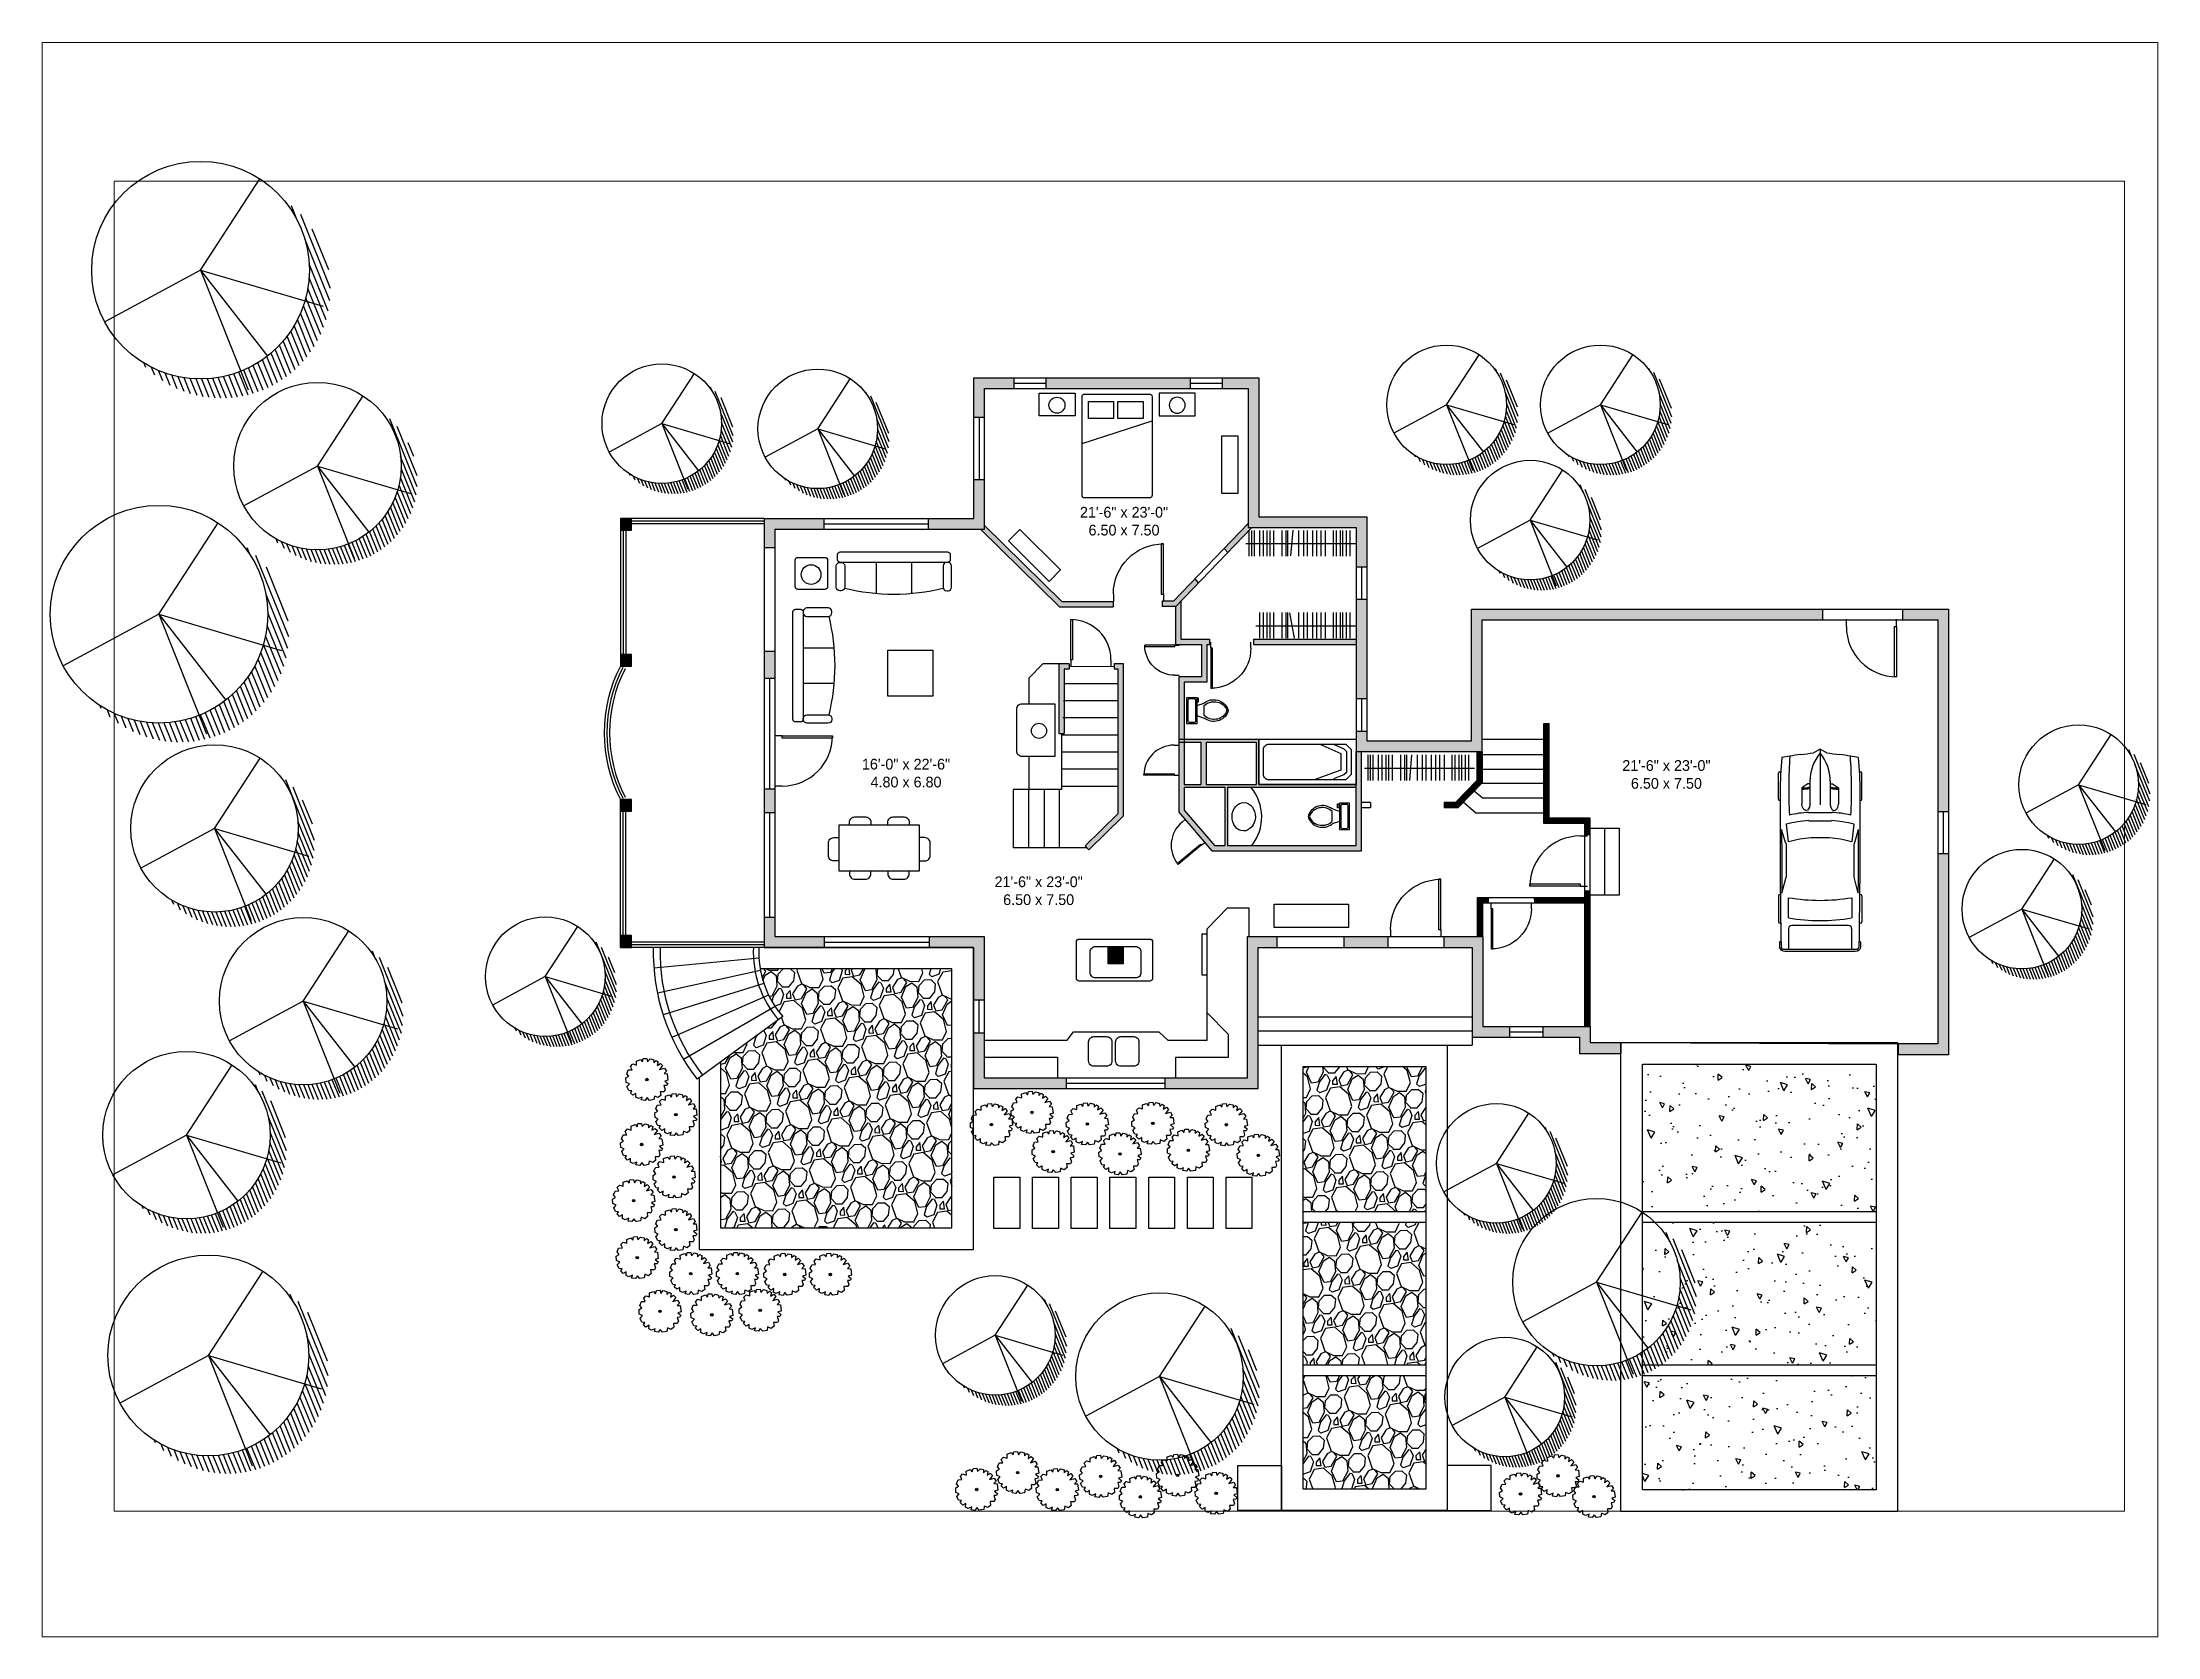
# Paper-space layout 'Layout1' of a CAD drawing. Header units: inches. Extents: x 0.1 to 10.2, y 0.2 to 7.8.
# The model-space entities are those that its viewports show. They can reach past a viewport. Long polylines and large blocks are cut down to what shows.
import ezdxf

# ---------------------------------------------------------------- set-up
doc = ezdxf.new("R2010")
doc.units = ezdxf.units.IN
doc.header["$MEASUREMENT"] = 0
doc.linetypes.add('PHANTOM2', pattern=[1.25, 0.625, -0.125, 0.125, -0.125, 0.125, -0.125])
doc.layers.get('0').update_dxf_attribs({"color": 20})
for name, color, linetype in [('Base', 5, 'Continuous'), ('Furniture', 13, 'Continuous'), ('Planters', 254, 'Continuous'), ('plants', 3, 'Continuous'), ('PPlne', 7, 'PHANTOM2'), ('Text', 7, 'Continuous')]:
    doc.layers.add(name, color=color, linetype=linetype)
doc.layers.add('VP', color=7, linetype='Continuous', plot=False)
doc.layers.add('Walls', color=7, linetype='Continuous', plot=False)
doc.styles.add('cityblue', font='', dxfattribs={"height": 12})
doc.styles.get('cityblue').set_extended_font_data('CityBlueprint')

# ---------------------------------------------------------------- blocks, each defined once
blk = doc.blocks.new('table')
at = {"layer": 'Furniture', "color": 20}
blk.add_lwpolyline([(105.9, 151.6), (195.5, 151.6), (195.5, 99.5), (105.9, 99.5)], close=True, dxfattribs=at)
for points in [[(117.4, 151.6), (117.4, 154.4, -0.414214), (123.4, 160.4), (135.3, 160.4, -0.414214), (141.3, 154.4), (141.3, 151.6)], [(160.3, 151.6), (160.3, 154.4, -0.414214), (166.3, 160.4), (178.2, 160.4, -0.414214), (184.2, 154.4), (184.2, 151.6)], [(105.9, 111.1), (99.8, 111.1, -0.414214), (93.8, 117.1), (93.8, 131.2, -0.414214), (99.8, 137.2), (105.9, 137.2)], [(195.5, 111.1), (201.6, 111.1, 0.414214), (207.6, 117.1), (207.6, 131.2, 0.414214), (201.6, 137.2), (195.5, 137.2)], [(117.4, 99.5), (117.4, 96.6, 0.414214), (123.4, 90.6), (135.3, 90.6, 0.414214), (141.3, 96.6), (141.3, 99.5)], [(160.3, 99.5), (160.3, 96.6, 0.414214), (166.3, 90.6), (178.2, 90.6, 0.414214), (184.2, 96.6), (184.2, 99.5)]]:
    blk.add_lwpolyline(points, format="xyb", dxfattribs=at)
blk = doc.blocks.new('couch1')
at = {"layer": 'Furniture', "color": 20}
for points in [[(107, 456.9), (227.1, 456.9, -0.414214), (230.1, 453.9), (230.1, 448.2, -0.414214), (227.1, 445.2), (107, 445.2, -0.414214), (104, 448.2), (104, 453.9, -0.414214)], [(106.6, 445.2), (108, 445.2, -0.414214), (112, 441.2), (112, 417.4, -0.414214), (108, 413.4), (106.6, 413.4, -0.414214), (102.6, 417.4), (102.6, 441.2, -0.414214)], [(227.6, 445.2), (226.1, 445.2, 0.414214), (222.1, 441.2), (222.1, 417.4, 0.414214), (226.1, 413.4), (227.6, 413.4, 0.414214), (231.6, 417.4), (231.6, 441.2, 0.414214)]]:
    blk.add_lwpolyline(points, format="xyb", close=True, dxfattribs=at)
for points in [[(147.3, 445.2), (147.3, 410.5)], [(186.8, 445.2), (186.8, 410.5)]]:
    blk.add_lwpolyline(points, dxfattribs=at)
blk.add_arc((167.1, 638.6), 228.9, 256.051, 283.949, dxfattribs=at)
blk = doc.blocks.new('table1')
at = {"layer": 'Furniture', "color": 20}
blk.add_lwpolyline([(329.4, 634.6), (369.7, 634.6), (369.7, 609.1), (329.4, 609.1)], close=True, dxfattribs=at)
blk.add_circle((349.5, 621.1), 8.95, dxfattribs=at)
blk = doc.blocks.new('table2')
at = {"layer": 'Furniture', "color": 20}
blk.add_lwpolyline([(59.6, 450.8), (89.9, 450.8, -0.414214), (92.9, 447.8), (92.9, 418, -0.414214), (89.9, 415), (59.6, 415, -0.414214), (56.6, 418), (56.6, 447.8, -0.414214)], format="xyb", close=True, dxfattribs=at)
blk.add_circle((74.4, 431.6), 11, dxfattribs=at)
blk = doc.blocks.new('*U11')
at = {"color": 7}
for p, q in [((0, 0), (0, -6)), ((40, 0), (40, -6))]:
    blk.add_line(p, q, dxfattribs=at)
blk.add_lwpolyline([(0, 0), (0, 40), (1.75, 40), (1.75, 0)], close=True, dxfattribs=at)
blk.add_arc((0, 0), 40, 0, 90, dxfattribs=at)
blk = doc.blocks.new('*U12')
at = {"color": 20}
for p, q in [((-10, -8.5), (-8, -8.5)), ((-10, -9.5), (-10, -8.5)), ((-7, -9.5), (-10, -9.5)), ((-8, -8.5), (-8, -8)), ((-7, -8), (-7, -9.5)), ((-4, -8), (-6, -14)), ((4, -14), (-4, -14)), ((4, -8), (6, -14)), ((9.5, -6), (9.5, -2))]:
    blk.add_line(p, q, dxfattribs=at)
blk.add_lwpolyline([(10.5, -8), (10.5, 0), (-10.5, 0), (-10.5, -8)], close=True, dxfattribs=at)
for points in [[(-9.5, -2), (-9.5, -6)], [(8.5, -1), (-8.5, -1)], [(-8.5, -7), (8.5, -7)]]:
    blk.add_lwpolyline(points, dxfattribs=at)
for centre, radius, start, end in [((-8.6, -1.9), 0.884, 81.8699, 188.1301), ((-8.6, -6.1), 0.884, 171.8699, 278.1301), ((3.5, -21.6), 12.2, 141.4691, 247.9714), ((4.2, -21.8), 11.3, 136.3677, 238.9468), ((-3.5, -21.6), 12.2, 292.0284, 38.5307), ((-4.2, -21.8), 11.3, 301.053, 43.6321), ((8.6, -1.9), 0.884, 351.8699, 98.1301), ((8.6, -6.1), 0.884, 261.8699, 8.1301), ((0, -27.9), 4, 245.7318, 294.2682), ((0, -29), 4, 254.8605, 285.1395)]:
    blk.add_arc(centre, radius, start, end, dxfattribs=at)
blk = doc.blocks.new('*U10')
at = {"color": 20}
for p, q in [((21.1, 37.4), (21.1, 36.8)), ((46.6, 38.9), (22.4, 38.9)), ((47.8, 37.4), (47.8, 37.4)), ((70, 31.5), (86.4, 29.4)), ((88, 31.9), (74.8, 35.9)), ((134.3, 35.6), (119.3, 31.8)), ((135.5, 37.1), (135.5, 37.4)), ((136.7, 38.9), (160.9, 38.9)), ((138.4, 29.4), (157.2, 29.4)), ((162.1, 37.4), (162.1, 36.8)), ((164.5, 26.4), (164.5, -26.4)), ((186.5, 29.4), (167, 29.4)), ((186.5, -33.5), (186.5, 33.5)), ((188.4, -32.8), (188.4, 32.8)), ((3.3, 6.1), (0.1, 0.4)), ((29.8, 9.5), (51.7, 9.5)), ((32.1, 9.5), (32.1, 11.2)), ((32.3, 11.6), (36.1, 17.2)), ((36.1, 17.2), (50.9, 17.2)), ((58.9, -10.8), (58.9, 10.8)), ((66.6, -10.5), (66.6, 10.5)), ((82.7, 8.5), (82.7, -8.5)), ((186.5, -10.5), (186.5, 10.5)), ((0, 0), (51.7, 0)), ((0.1, -0.4), (3.3, -6.1)), ((29.8, -9.5), (51.7, -9.5)), ((32.1, -9.5), (32.1, -11.2)), ((32.3, -11.6), (36.1, -17.2)), ((36.1, -17.2), (50.9, -17.2)), ((21.1, -37.4), (21.1, -36.8)), ((46.6, -38.9), (22.4, -38.9)), ((47.8, -37.4), (47.8, -37.4)), ((86.4, -29.4), (70, -31.5)), ((88, -31.9), (74.8, -35.9)), ((134.3, -35.6), (119.3, -31.8)), ((135.5, -37.1), (135.5, -37.4)), ((136.7, -38.9), (160.9, -38.9)), ((157.2, -29.4), (138.4, -29.4)), ((162.1, -37.4), (162.1, -36.8)), ((167, -29.4), (186.5, -29.4))]:
    blk.add_line(p, q, dxfattribs=at)
for centre, major_axis, ratio, start_param, end_param in [((259.2, -27.5), (0, -305.3), 0.842304, 4.528606, 4.561838), ((266, -27.5), (0, 313.3), 0.842304, 1.367076, 1.39176), ((37.5, -594), (0, -623.3), 0.842304, 3.096046, 3.200911), ((41.2, -490.9), (0, 528.2), 0.842304, 0.00281, 0.075598), ((22.4, 37.4), (0, -1.48), 0.842304, 3.141593, 4.712389), ((64.5, -10555.6), (0, 10593), 0.842304, -0.013397, 0.002797), ((46.6, 37.4), (0, 1.48), 0.842304, -1.570796, 0), ((134.4, 5.4), (0, -89.8), 0.842304, 4.449482, 4.652344), ((135.3, 5.4), (0, 81.8), 0.842304, 1.245306, 1.50788), ((64.5, -10555.6), (0, -10591.5), 0.842304, 3.133765, 3.140441), ((149.6, 2.8), (0, -79.6), 0.842304, 4.372215, 4.640744), ((95.8, -3666.4), (0, -3698.2), 0.842304, 3.134049, 3.144098), ((136.7, 37.4), (0, -1.48), 0.842304, 3.141593, 4.712389), ((17.1, 0), (0, 147), 0.842304, 4.511394, 4.913384), ((35.9, 0), (0, 147), 0.842304, 4.511394, 4.913384), ((160.9, 37.4), (0, 1.48), 0.842304, -1.570796, 0), ((167, 26.4), (0, 2.96), 0.842304, 0, 1.570796), ((180.6, 35.8), (0, 2.22), 0.842304, -0.013017, 1.249894), ((64.5, -10556.4), (0, 10595.3), 0.842304, -0.013397, -0.013017), ((184, 32.8), (0, -5.25), 0.842304, 1.570796, 3.128196), ((184, 33.5), (0, -2.96), 0.842304, 1.570796, 3.128196), ((0.6, 0), (0, -0.74), 0.842304, 4.131459, 5.293319), ((-204.5, 52.4), (0, -251), 0.842304, 1.385369, 1.434372), ((29.8, -46.7), (0, 56.2), 0.842304, 0, 0.590319), ((32.7, 11.2), (0, 0.74), 0.842304, 0.879714, 1.570796), ((13, 17), (0, 27.4), 0.842304, 4.435146, 4.718221), ((14.2, 17), (0, 27.4), 0.842304, 4.435146, 4.718221), ((50.8, 13.3), (6.34, -0.36), 0.603834, -1.395552, 1.581315), ((-204.5, -52.4), (0, 251), 0.842304, -1.434372, -1.385369), ((29.8, 46.7), (0, 56.2), 0.842304, 2.551274, 3.141593), ((259.2, 27.5), (0, 305.3), 0.842304, 1.721348, 1.754579), ((32.7, -11.2), (0, -0.74), 0.842304, 4.712389, 5.403472), ((13, -17), (0, -27.4), 0.842304, 1.564964, 1.848039), ((14.2, -17), (0, -27.4), 0.842304, 1.564964, 1.848039), ((134.4, -5.4), (0, -89.8), 0.842304, -1.510751, -1.307889), ((135.3, -5.4), (0, -81.8), 0.842304, -1.50788, -1.245306), ((149.6, -2.8), (0, -79.6), 0.842304, -1.499151, -1.230623), ((266, 27.5), (0, 313.3), 0.842304, 1.749832, 1.774517), ((37.5, 594), (0, -623.3), 0.842304, -0.059319, 0.045547), ((41.2, 490.9), (0, -528.2), 0.842304, -0.075598, -0.00281), ((22.4, -37.4), (0, 1.48), 0.842304, 1.570796, 3.141593), ((64.5, 10555.6), (0, 10593), 0.842304, 3.138796, 3.15499), ((46.6, -37.4), (0, -1.48), 0.842304, 0, 1.570796), ((64.5, 10555.6), (0, -10591.5), 0.842304, 0.001152, 0.007828), ((95.8, 3666.4), (0, -3698.2), 0.842304, -0.002505, 0.007544), ((136.7, -37.4), (0, -1.48), 0.842304, -1.570796, 0), ((160.9, -37.4), (0, 1.48), 0.842304, 3.141593, 4.712389), ((167, -26.4), (0, -2.96), 0.842304, 4.712389, 6.283185), ((180.6, -35.8), (0, -2.22), 0.842304, -1.249894, 0.013017), ((64.5, 10556.4), (0, 10595.3), 0.842304, 3.15461, 3.15499), ((184, -32.8), (0, -5.25), 0.842304, 0.013397, 1.570796), ((184, -33.5), (0, 2.96), 0.842304, 3.15499, 4.712389)]:
    blk.add_ellipse(centre, major_axis=major_axis, ratio=ratio, start_param=start_param, end_param=end_param, dxfattribs=at)
at = {"color": 20, "extrusion": (0, 0, -1)}
blk.add_ellipse((50.8, -13.3), major_axis=(6.34, 0.36), ratio=0.603834, start_param=-1.395552, end_param=1.581315, dxfattribs=at)
blk = doc.blocks.new('column')
at = {"layer": 'Base'}
h = blk.add_hatch(color=7, dxfattribs=at)
h.dxf.hatch_style = 1
h.paths.add_polyline_path([(-139, 27.6), (-139, 14.4), (-126.4, 14.4), (-126.4, 27.6)])
at = {"layer": 'Base', "color": 7}
blk.add_lwpolyline([(-139, 14.4), (-126.4, 14.4), (-126.4, 27.6), (-139, 27.6)], close=True, dxfattribs=at)
blk = doc.blocks.new('tree1')
at = {"layer": 'plants'}
h = blk.add_hatch(dxfattribs=at)
h.set_pattern_fill('ANSI31', color=104, scale=26, angle=67)
h.paths.add_polyline_path([(161.8, 582.8, 0.24545), (133.1, 637.7, -0.176813), (148.8, 594.6, -0.231228), (123, 541.8), (133.6, 528.2, 0.242904)])
h.paths.add_polyline_path([(123, 541.8, -0.328586), (43.7, 539.6, 0.390287), (133.6, 528.2)])
at = {"layer": 'plants', "color": 104}
for points in [[(81.9, 594.6), (118.3, 650.7)], [(81.9, 594.6), (23, 562.8)], [(81.9, 594.6), (111.1, 521.1)], [(81.9, 594.6), (81.9, 594.6)], [(81.9, 594.6), (123, 541.8)], [(81.9, 594.6), (81.9, 594.6)], [(81.9, 594.6), (157.2, 572.4)], [(81.9, 594.6), (81.9, 594.6)]]:
    blk.add_lwpolyline(points, dxfattribs=at)
blk.add_circle((81.9, 594.6), 66.9, dxfattribs=at)
blk = doc.blocks.new('shrub1')
at = {"layer": 'plants'}
h = blk.add_hatch(color=23, dxfattribs=at)
h.dxf.hatch_style = 1
h.paths.add_polyline_path([(277.6, -184, 1), (274.8, -184, 1)])
at = {"layer": 'plants', "color": 23}
blk.add_lwpolyline([(287.8, -168.1), (291.4, -165.9), (293.8, -168.4), (290.4, -172.9), (295.9, -171.4), (298, -174.8), (295.4, -177.4), (298.9, -177.6), (299.8, -184.7), (296.1, -185.8), (299.5, -188.5), (298.4, -190.7), (295.3, -190.8), (296.7, -195.2), (295.5, -197.6), (291.2, -197.6), (291.8, -201.8), (288.7, -204.2), (284.6, -202.5), (284, -206.5), (279.1, -207.3), (276.4, -204.2), (274.3, -207.4), (269.9, -206.8), (270.9, -203.6), (266.8, -205.3), (263.8, -203.8), (263.9, -199.7), (260.5, -201.6), (257.7, -198.7), (259.2, -196.5), (256, -196.1), (253.9, -191.9), (256.6, -188.9), (252.9, -187.2), (252.7, -182.1), (255.9, -180.2), (253.7, -177.5), (255.4, -173.2), (259.6, -173), (257.9, -169.3), (260.4, -166.6), (264.6, -167.8), (264.5, -163.4), (269, -161.7), (271.3, -164.3), (272.1, -160.6), (276.2, -160.3), (277, -164), (279.9, -160.8), (283.8, -161.8), (283.9, -165.2), (286.5, -162.6), (288.8, -164)], close=True, dxfattribs=at)
blk.add_circle((276.2, -184), 1.38, dxfattribs=at)

msp = doc.modelspace()

# ---------------------------------------------------------------- hatches: boundary and pattern name
at = {"layer": 'Furniture'}
h = msp.add_hatch(color=20, dxfattribs=at)
h.dxf.hatch_style = 1
h.paths.add_polyline_path([(406.9, 14.7), (423.6, 14.7), (423.6, -4), (406.9, -4)])
at = {"layer": 'Planters'}
h = msp.add_hatch(dxfattribs=at)
h.set_pattern_fill('GRAVEL', color=253, scale=50, angle=67)
h.paths.add_polyline_path([(232, -9.6), (17.4, -9.6, 0.135881), (42.7, -63), (-26.9, -113.9), (-26.9, -299.5), (232, -299.5)])
h = msp.add_hatch(dxfattribs=at)
h.set_pattern_fill('AR-CONC', color=24, scale=8.9, angle=67)
h.paths.add_polyline_path([(1266, -116.2), (1004.5, -116.2), (1004.5, -281.3), (1266, -281.3)])
h = msp.add_hatch(dxfattribs=at)
h.set_pattern_fill('GRAVEL', color=253, scale=50, angle=67)
h.paths.add_polyline_path([(762.2, -118.9), (624.8, -118.9), (624.8, -281.3), (762.2, -281.3)])
h = msp.add_hatch(dxfattribs=at)
h.set_pattern_fill('GRAVEL', color=253, scale=50, angle=67)
h.paths.add_polyline_path([(762.2, -293.4), (624.8, -293.4), (624.8, -452.8), (762.2, -452.8)])
h.paths.add_polyline_path([(762.2, -464.9), (624.8, -464.9), (624.8, -591.9), (762.2, -591.9)])
h = msp.add_hatch(dxfattribs=at)
h.set_pattern_fill('AR-CONC', color=24, scale=8.9, angle=67)
h.paths.add_polyline_path([(1266, -293.4), (1004.5, -293.4), (1004.5, -452.8), (1266, -452.8)])
h.paths.add_polyline_path([(1266, -464.9), (1004.5, -464.9), (1004.5, -592.7), (1266, -592.7)])
at = {"layer": 'Walls'}
h = msp.add_hatch(color=7, dxfattribs=at)
h.dxf.hatch_style = 1
h.paths.add_polyline_path([(88.7, 494.4), (21.8, 494.4), (21.8, 462), (33.8, 462), (33.8, 482.4), (88.7, 482.4)])
h.paths.add_polyline_path([(268.3, 537.8), (256.3, 537.8), (256.3, 494.4), (205.4, 494.4), (205.4, 482.4), (268.3, 482.4)])
h.paths.add_polyline_path([(268.3, 639.8), (301.4, 639.8), (301.4, 651.8), (256.3, 651.8), (256.3, 607.6), (268.3, 607.6)])
h.paths.add_polyline_path([(498.5, 651.8), (337, 651.8), (337, 639.8), (498.5, 639.8)])
h.paths.add_polyline_path([(575.4, 651.8), (534.2, 651.8), (534.2, 639.8), (563.4, 639.8), (563.4, 484.3), (684.2, 484.3), (684.2, 440.2), (696.2, 440.2), (696.2, 496.3), (575.4, 496.3)])
h.paths.add_polyline_path([(696.2, 404), (684.2, 404), (684.2, 292.9), (696.2, 292.9)])
h.paths.add_polyline_path([(825.2, 381), (1206, 381), (1206, 393), (813.2, 393), (813.2, 245.6), (696.2, 245.6), (696.2, 256.3), (684.2, 256.3), (684.2, 233.6), (825.2, 233.6)])
h.paths.add_polyline_path([(1347, 393), (1295.6, 393), (1295.6, 381), (1335, 381), (1335, 166.6), (1347, 166.6)])
h.paths.add_polyline_path([(33.8, 345.8), (21.8, 345.8), (21.8, 315.6), (33.8, 315.6)])
h.paths.add_polyline_path([(33.8, 191.9), (21.8, 191.9), (21.8, 165.3), (33.8, 165.3)])
h.paths.add_polyline_path([(88.9, 26.4), (33.8, 26.4), (33.8, 48.1), (21.8, 48.1), (21.8, 14.4), (88.9, 14.4)])
h.paths.add_polyline_path([(268, 26.4), (206.4, 26.4), (206.4, 14.4), (256, 14.4), (256, -44.4), (268, -44.4)])
h.paths.add_polyline_path([(268, -81.3), (256, -81.3), (256, -143.4), (359.8, -143.4), (359.8, -131.4), (268, -131.4)])
h.paths.add_polyline_path([(574.5, 14.4), (595.5, 14.4), (595.5, 26.4), (562.5, 26.4), (562.5, -131.4), (470.2, -131.4), (470.2, -143.4), (574.5, -143.4)])
h.paths.add_polyline_path([(719.8, 26.4), (670.3, 26.4), (670.3, 14.4), (719.8, 14.4)])
h.paths.add_polyline_path([(825.9, 26.4), (782.2, 26.4), (782.2, 14.4), (813.9, 14.4), (813.9, -86), (855.8, -86), (855.8, -74), (825.9, -74)])
h.paths.add_polyline_path([(980.5, -92.2), (945.9, -92.2), (945.9, -74), (892.9, -74), (892.9, -86), (933.9, -86), (933.9, -104.2), (980.5, -104.2)])
h.paths.add_polyline_path([(1347, 119.5), (1335, 119.5), (1335, -93.7), (1290.7, -93.7), (1290.7, -105.7), (1347, -105.7)])
h = msp.add_hatch(color=7, dxfattribs=at)
h.dxf.hatch_style = 1
h.paths.add_polyline_path([(412.4, 401.3), (354.9, 401.3), (268.3, 486.6), (268.3, 482.4), (264.1, 482.4), (352.5, 395.3), (412.4, 395.3)])
h = msp.add_hatch(color=7, dxfattribs=at)
h.dxf.hatch_style = 1
h.paths.add_polyline_path([(567.6, 484.3), (563.4, 484.3), (563.4, 488.6), (536.4, 460.6), (540.6, 456.2)])
h.paths.add_polyline_path([(507.7, 422.1), (503.7, 426.6), (479.7, 401.8), (467, 401.8), (467, 395.8), (482.3, 395.8)])
h.paths.add_polyline_path([(488.2, 401.9), (482.2, 395.6), (482.2, 353.3), (511.3, 353.3), (511.3, 317.1), (485.7, 317.1), (485.7, 247.2), (491.7, 247.2), (491.7, 311.1), (517.3, 311.1), (517.3, 353.3), (520, 353.3), (520, 359.3), (488.2, 359.3)])
h.paths.add_polyline_path([(575.2, 247.2), (491.7, 247.2), (491.7, 244.2), (510.3, 244.2), (510.3, 196.5), (491.7, 196.5), (491.7, 244.2), (485.7, 244.2), (485.7, 165.7), (522.9, 122.5), (690.2, 122.5), (690.2, 233.6), (684.2, 233.6), (684.2, 128.5), (540.3, 128.5), (540.3, 193.5), (684.2, 193.5), (684.2, 196.5), (575.2, 196.5)])
h.paths.add_polyline_path([(516.3, 244.2), (572.2, 244.2), (572.2, 196.5), (516.3, 196.5)], flags=16)
h.paths.add_polyline_path([(537.3, 193.5), (537.3, 128.5), (525.7, 128.5), (491.7, 168), (491.7, 193.5)], flags=16)
h.paths.add_polyline_path([(491.7, 247.2), (485.7, 247.2), (485.7, 244.2), (491.7, 244.2)], flags=17)
h = msp.add_hatch(color=7, dxfattribs=at)
h.dxf.hatch_style = 1
h.paths.add_polyline_path([(684.2, 359.3), (569.2, 359.3), (569.2, 353.3), (684.2, 353.3)])
h = msp.add_hatch(color=7, dxfattribs=at)
h.dxf.hatch_style = 1
h.paths.add_polyline_path([(357.6, 325.8), (363.1, 325.8), (363.1, 331.8), (351.6, 331.8), (351.6, 253.7), (357.6, 253.7)])
h.paths.add_polyline_path([(423.4, 332), (413.4, 332), (413.4, 326), (417.4, 326), (417.4, 163.9), (381, 127.9), (385.2, 123.6), (423.4, 161.4)])
h = msp.add_hatch(dxfattribs=at)
h.set_pattern_fill('ANSI31')
h.paths.add_polyline_path([(900.1, 264.8), (894.1, 264.8), (894.1, 152.9), (939.9, 152.9), (939.9, 140.7), (945.9, 140.7), (945.9, 158.9), (900.1, 158.9)])
h.paths.add_polyline_path([(825.2, 198.5), (825.2, 233.6), (819.2, 233.6), (819.2, 201), (795.5, 176.6), (782.8, 176.6), (782.8, 170.6), (798, 170.6)])
h = msp.add_hatch(dxfattribs=at)
h.set_pattern_fill('ANSI31')
h.paths.add_polyline_path([(945.9, 77.5), (939.9, 77.5), (939.9, -74), (945.9, -74)])
h = msp.add_hatch(dxfattribs=at)
h.set_pattern_fill('ANSI31')
h.paths.add_polyline_path([(831.9, 70.1), (819.9, 70.1), (819.9, 26.4), (825.9, 26.4), (825.9, 64.1), (831.9, 64.1)])
h = msp.add_hatch(dxfattribs=at)
h.set_pattern_fill('ANSI31')
h.paths.add_polyline_path([(939.9, 70.1), (883.6, 70.1), (883.6, 64.1), (939.9, 64.1)])

# ---------------------------------------------------------------- linework, layer by layer
at = {"layer": 'Base', "color": 7}
for points in [[(21.8, 494.4), (256.3, 494.4), (256.3, 651.8), (575.4, 651.8), (575.4, 496.3), (696.2, 496.3), (696.2, 245.6), (813.2, 245.6), (813.2, 393), (1347, 393), (1347, -105.7), (1290.7, -105.7)], [(33.8, 482.4), (268.3, 482.4), (268.3, 639.8), (563.4, 639.8), (563.4, 484.3), (684.2, 484.3), (684.2, 233.6), (825.2, 233.6), (825.2, 381), (1335, 381), (1335, -93.7), (1290.7, -93.7)], [(301.4, 651.8), (301.4, 639.8)], [(301.4, 645.8), (337, 645.8)], [(337, 651.8), (337, 639.8)], [(498.5, 651.8), (498.5, 639.8)], [(498.5, 645.8), (534.2, 645.8)], [(534.2, 651.8), (534.2, 639.8)], [(256.3, 607.6), (268.3, 607.6)], [(262.3, 607.6), (262.3, 537.8)], [(256.3, 537.8), (268.3, 537.8)], [(21.8, 494.4), (-139, 494.4), (-139, 328.9)], [(21.8, 491.4), (-136, 491.4), (-136, 328.9)], [(21.8, 488.4), (-133, 488.4), (-133, 328.9)], [(21.8, 494.4), (21.8, 14.4), (256, 14.4), (256, -143.4), (574.5, -143.4), (574.5, 14.4), (813.9, 14.4), (813.9, -86), (933.9, -86), (933.9, -104.2), (980.5, -104.2)], [(33.8, 482.4), (33.8, 26.4), (268, 26.4), (268, -131.4), (562.5, -131.4), (562.5, 26.4), (825.9, 26.4), (825.9, -74), (945.9, -74), (945.9, -92.2), (980.5, -92.2)], [(88.7, 494.4), (88.7, 482.4)], [(88.7, 488.4), (205.4, 488.4)], [(205.4, 494.4), (205.4, 482.4)], [(264.1, 482.4), (352.5, 395.3), (412.4, 395.3)], [(268.3, 486.6), (354.9, 401.3), (412.4, 401.3)], [(563.4, 488.6), (479.7, 401.8), (467, 401.8)], [(567.6, 484.3), (482.3, 395.8), (467, 395.8)], [(21.8, 462), (33.8, 462)], [(536.4, 460.6), (540.6, 456.2)], [(503.7, 426.6), (507.7, 422.1)], [(684.2, 440.2), (696.2, 440.2)], [(690.2, 440.2), (690.2, 404)], [(684.2, 404), (696.2, 404)], [(412.4, 401.3), (412.4, 395.3)], [(467, 401.8), (467, 395.8)], [(482.2, 395.8), (482.2, 353.3), (511.3, 353.3)], [(488.2, 401.9), (488.2, 359.3), (520, 359.3)], [(1206, 393), (1206, 381)], [(1295.6, 393), (1295.6, 381)], [(520, 359.3), (520, 353.3)], [(569.2, 359.3), (684.2, 359.3)], [(569.2, 359.3), (569.2, 353.3)], [(21.8, 345.8), (33.8, 345.8)], [(363.1, 331.8), (351.6, 331.8), (351.6, 253.7)], [(363.1, 331.8), (363.1, 325.8)], [(413.4, 332), (423.4, 332), (423.4, 161.4), (385.2, 123.6)], [(413.4, 332), (413.4, 326)], [(511.3, 353.3), (511.3, 317.1), (485.7, 317.1), (485.7, 165.7), (522.9, 122.5), (690.2, 122.5), (690.2, 233.6)], [(517.3, 353.3), (517.3, 311.1), (491.7, 311.1), (491.7, 196.5)], [(517.3, 353.3), (520, 353.3)], [(569.2, 353.3), (684.2, 353.3)], [(21.8, 315.6), (33.8, 315.6)], [(27.8, 315.6), (27.8, 191.9)], [(363.1, 325.8), (357.6, 325.8), (357.6, 253.7)], [(357.6, 309.8), (417.4, 309.8)], [(363.1, 328.8), (413.4, 329)], [(413.4, 326), (417.4, 326), (417.4, 163.9), (381, 127.9)], [(356.9, 290.6), (417.4, 290.6)], [(684.2, 292.9), (696.2, 292.9)], [(690.2, 292.9), (690.2, 256.3)], [(356.2, 271.5), (417.4, 271.5)], [(939.9, -74), (939.9, 152.9), (894.1, 152.9), (894.1, 264.8)], [(894.1, 264.8), (900.1, 264.8)], [(945.9, -74), (945.9, 158.9), (900.1, 158.9), (900.1, 264.8)], [(354.6, 253.7), (354.6, 191.2), (300.3, 191.2)], [(351.6, 253.7), (357.6, 253.7)], [(354.6, 252.3), (417.4, 252.3)], [(485.7, 247.2), (575.2, 247.2), (575.2, 196.5)], [(485.7, 244.2), (510.3, 244.2)], [(510.3, 244.2), (510.3, 196.5)], [(516.3, 244.2), (516.3, 196.5)], [(516.3, 244.2), (572.2, 244.2), (572.2, 196.5)], [(684.2, 256.3), (696.2, 256.3)], [(825.2, 247.3), (894.1, 247.3)], [(354.6, 214), (417.4, 214)], [(354.7, 233.2), (417.4, 233.2)], [(540.3, 128.5), (684.2, 128.5), (684.2, 233.6)], [(825.2, 233.6), (825.2, 198.5), (798, 170.6), (782.8, 170.6)], [(819.2, 233.6), (819.2, 201), (795.5, 176.6), (782.8, 176.6)], [(825.2, 230.3), (894.1, 230.3)], [(825.2, 213.7), (894.1, 213.7)], [(21.8, 191.9), (33.8, 191.9)], [(300.3, 191.2), (300.3, 125.7)], [(317.6, 191.2), (317.6, 125.7)], [(335, 191.2), (335, 125.7)], [(351.8, 191.2), (351.8, 125.7)], [(354.6, 194.9), (417.4, 194.9)], [(491.7, 196.5), (510.3, 196.5)], [(491.7, 193.5), (537.3, 193.5)], [(491.7, 193.5), (491.7, 168), (525.7, 128.5), (537.3, 128.5)], [(516.3, 196.5), (572.2, 196.5)], [(537.3, 193.5), (537.3, 128.5)], [(540.3, 193.5), (540.3, 128.5)], [(540.3, 193.5), (684.2, 193.5)], [(575.2, 196.5), (684.2, 196.5)], [(825.2, 198.2), (894.1, 198.2)], [(21.8, 14.4), (-139, 14.4), (-139, 179.8)], [(21.8, 17.4), (-136, 17.4), (-136, 179.8)], [(21.8, 20.4), (-133, 20.4), (-133, 179.8)], [(700.2, 176.6), (690.2, 176.6)], [(700.2, 170.6), (690.2, 170.6)], [(700.2, 176.6), (700.2, 170.6)], [(782.8, 176.6), (782.8, 170.6)], [(817.8, 164.9), (804.1, 176.9)], [(825.2, 181.9), (816.1, 189.2)], [(825.2, 181.9), (894.1, 181.9)], [(1335, 166.6), (1347, 166.6)], [(1341, 166.6), (1341, 119.5)], [(21.8, 165.3), (33.8, 165.3)], [(27.8, 165.3), (27.8, 48.1)], [(817.8, 164.9), (894.1, 164.9)], [(945.9, 147.8), (978.5, 147.8), (978.5, 72.8), (945.9, 72.8)], [(962.2, 147.8), (962.2, 72.8)], [(383.1, 125.7), (300.3, 125.7)], [(381, 127.9), (385.2, 123.6)], [(939.9, 140.7), (945.9, 140.7)], [(1335, 119.5), (1347, 119.5)], [(939.9, 77.5), (945.9, 77.5)], [(21.8, 48.1), (33.8, 48.1)], [(473.4, -89.6), (517.6, -89.6), (517.6, 35.3), (540.3, 58.7), (564, 58.7), (564, 26.4)], [(819.9, 26.4), (819.9, 70.1), (939.9, 70.1)], [(825.9, 26.4), (825.9, 64.1), (939.9, 64.1)], [(831.9, 70.1), (831.9, 64.1)], [(883.6, 70.1), (883.6, 64.1)], [(88.9, 26.4), (88.9, 14.4)], [(206.4, 26.4), (206.4, 14.4)], [(517.6, -16.6), (512.1, -16.6), (512.1, 29.7), (517.6, 29.7)], [(595.5, 26.4), (595.5, 14.2)], [(670.3, 26.4), (670.3, 14.4)], [(719.8, 26.4), (719.8, 14.4)], [(782.2, 26.4), (782.2, 14.4)], [(16, 2.3), (-101.5, -8.9)], [(88.9, 20.4), (206.4, 20.4)], [(17.8, -11.5), (-97.5, -36.7)], [(21.6, -26), (-91.2, -61.1)], [(26.9, -39.1), (-81.3, -86.6)], [(256, -44.4), (268, -44.4)], [(262, -44.4), (262, -81.3)], [(34.2, -51.8), (-68.2, -111.2)], [(42.7, -63), (-53.1, -133.1)], [(517.6, -58.7), (540.9, -82.7), (540.9, -109), (482, -109), (482, -131.4)], [(574.5, -63.3), (813.9, -63.3)], [(256, -81.3), (268, -81.3)], [(268, -89.6), (360.8, -89.6)], [(360.8, -89.6), (368.1, -80.2), (463.6, -80.2), (473.4, -89.6)], [(574.5, -79.1), (813.9, -79.1)], [(813.9, -86), (813.9, -94.9)], [(855.8, -74), (855.8, -86)], [(855.8, -80), (892.9, -80)], [(892.9, -74), (892.9, -86)], [(980.5, -92.2), (980.5, -104.2)], [(980.5, -92.2), (1290.7, -93.7)], [(1290.7, -93.7), (1290.7, -105.7)], [(268, -108.5), (350.2, -108.5), (350.2, -131.4)], [(574.5, -94.9), (813.9, -94.9)], [(359.8, -131.4), (359.8, -143.4)], [(359.8, -137.4), (470.2, -137.4)], [(470.2, -131.4), (470.2, -143.4)]]:
    msp.add_lwpolyline(points, dxfattribs=at)
for points in [[(390.9, -85.4), (405, -85.4, -0.414214), (411, -91.4), (411, -112.7, -0.414214), (405, -118.7), (390.9, -118.7, -0.414214), (384.9, -112.7), (384.9, -91.4, -0.414214)], [(421.1, -85.4), (435.2, -85.4, -0.414214), (441.2, -91.4), (441.2, -112.7, -0.414214), (435.2, -118.7), (421.1, -118.7, -0.414214), (415.1, -112.7), (415.1, -91.4, -0.414214)]]:
    msp.add_lwpolyline(points, format="xyb", close=True, dxfattribs=at)
for centre, radius, start, end in [((5.2, 254.4), 162.3, 152.6562, 207.3438), ((5.2, 254.4), 162.3, 152.6562, 207.3438), ((5.2, 254.4), 159.3, 152.6562, 207.3438), ((5.2, 254.4), 156.3, 152.6562, 207.3438), ((129.6, 9.6), 231.8, 178.8161, 218.0001), ((129.6, 9.6), 224.2, 178.8161, 218.0001), ((126.5, 9.3), 116.8, 177.3699, 220.7878), ((126.5, 9.3), 110.7, 177.3699, 220.7878)]:
    msp.add_arc(centre, radius, start, end, dxfattribs=at)
at = {"layer": 'Furniture', "color": 20}
for points in [[(380.5, 633.6), (453, 633.6, -0.414214), (456, 630.6), (456, 520.3, -0.414214), (453, 517.3), (380.5, 517.3, -0.414214), (377.5, 520.3), (377.5, 630.6, -0.414214)], [(310.5, 287), (347.2, 287), (347.2, 228), (310.5, 228, -0.414214), (304.5, 234), (304.5, 281, -0.414214)], [(586.6, 241.8), (672.8, 241.8), (678.8, 235.8), (678.8, 207.9), (672.8, 201.9), (586.6, 201.9, -0.414214), (580.6, 207.9), (580.6, 235.8, -0.414214)], [(374.3, 23.7), (453.5, 23.7, -0.414214), (456.5, 20.7), (456.5, -20.3, -0.414214), (453.5, -23.3), (374.3, -23.3, -0.414214), (371.3, -20.3), (371.3, 20.7, -0.414214)], [(392.6, 15.4), (437.4, 15.4, -0.414214), (443.4, 9.4), (443.4, -13.8, -0.414214), (437.4, -19.8), (392.6, -19.8, -0.414214), (386.6, -13.8), (386.6, 9.4, -0.414214)]]:
    msp.add_lwpolyline(points, format="xyb", close=True, dxfattribs=at)
for points in [[(384.6, 625.2), (412.8, 625.2), (412.8, 606.3), (384.6, 606.3)], [(417.7, 625.2), (446, 625.2), (446, 606.3), (417.7, 606.3)], [(534, 586.8), (552, 586.8), (552, 522.4), (534, 522.4)], [(295.2, 469.4), (307.9, 482.1), (353.5, 436.7), (340.8, 423.9)], [(160.1, 347.1), (210.7, 347.1), (210.7, 295.4), (160.1, 295.4)], [(575.2, 247.2), (684.2, 247.2), (684.2, 196.5), (575.2, 196.5)], [(592.5, 62.9), (675.6, 62.9), (675.6, 36.7), (592.5, 36.7)], [(406.9, 14.7), (423.6, 14.7), (423.6, -4), (406.9, -4)]]:
    msp.add_lwpolyline(points, close=True, dxfattribs=at)
for points in [[(377.5, 578.2), (456, 603.7)], [(564.2, 481), (564.2, 452.2)], [(567.1, 481), (567.1, 452.2)], [(570, 481), (570, 452.2)], [(575.9, 481), (575.9, 452.2)], [(580.1, 481), (580.1, 452.2)], [(584.4, 481), (584.4, 452.2)], [(587.6, 481), (587.6, 452.2)], [(591.6, 481), (591.6, 452.2)], [(601.1, 481), (601.1, 452.2)], [(605.4, 481), (605.4, 452.2)], [(607.5, 481), (607.5, 452.2)], [(613.2, 481.1), (610.8, 452.4)], [(619.7, 481), (619.7, 452.2)], [(625.3, 481), (625.3, 452.2)], [(629.3, 481), (629.3, 452.2)], [(635.4, 481), (635.4, 452.2)], [(639.9, 481), (639.9, 452.2)], [(644.7, 481), (644.7, 452.2)], [(649.7, 481), (649.7, 452.2)], [(658.5, 481), (658.5, 452.2)], [(661.7, 481), (661.7, 452.2)], [(666.2, 481), (666.2, 452.2)], [(669.1, 481), (669.1, 452.2)], [(673.1, 481), (673.1, 452.2)], [(677.1, 481), (677.1, 452.2)], [(683.8, 465.8), (560.7, 465.8)], [(575.9, 389.2), (575.9, 360.5)], [(580.1, 389.2), (580.1, 360.5)], [(584.4, 389.2), (584.4, 360.5)], [(587.6, 389.2), (587.6, 360.5)], [(591.6, 389.2), (591.6, 360.5)], [(601.1, 389.2), (601.1, 360.5)], [(605.4, 389.2), (605.4, 360.5)], [(607.5, 389.2), (607.5, 360.5)], [(609.5, 388.7), (614.7, 360.4)], [(619.7, 389.2), (619.7, 360.5)], [(625.3, 389.2), (625.3, 360.5)], [(629.3, 389.2), (629.3, 360.5)], [(635.4, 389.2), (635.4, 360.5)], [(639.9, 389.2), (639.9, 360.5)], [(644.7, 389.2), (644.7, 360.5)], [(649.7, 389.2), (649.7, 360.5)], [(658.5, 389.2), (658.5, 360.5)], [(661.7, 389.2), (661.7, 360.5)], [(666.2, 389.2), (666.2, 360.5)], [(669.1, 389.2), (669.1, 360.5)], [(673.1, 389.2), (673.1, 360.5)], [(677.1, 389.2), (677.1, 360.5)], [(683.8, 374), (571.9, 374)], [(351.6, 331.8), (333.7, 331.8), (318, 315.7), (318, 287)], [(643.6, 241.8), (666.9, 231.2), (667.1, 231), (667.1, 212.7), (667.1, 212.7), (637.3, 201.9)], [(658.7, 241.8), (670.5, 236.4), (673.4, 233.6), (673.4, 210.2), (670.5, 207.3), (658.7, 203)], [(318, 228), (318, 191.2)], [(816.8, 214.5), (693.6, 214.5)], [(697.1, 229.7), (697.1, 201)], [(700, 229.7), (700, 201)], [(703, 229.7), (703, 201)], [(708.8, 229.7), (708.8, 201)], [(713.1, 229.7), (713.1, 201)], [(717.3, 229.7), (717.3, 201)], [(720.5, 229.7), (720.5, 201)], [(724.5, 229.7), (724.5, 201)], [(734, 229.7), (734, 201)], [(738.3, 229.7), (738.3, 201)], [(740.4, 229.7), (740.4, 201)], [(746.2, 229.8), (743.8, 201.2)], [(752.6, 229.7), (752.6, 201)], [(758.2, 229.7), (758.2, 201)], [(762.2, 229.7), (762.2, 201)], [(768.3, 229.7), (768.3, 201)], [(772.8, 229.7), (772.8, 201)], [(777.6, 229.7), (777.6, 201)], [(782.6, 229.7), (782.6, 201)], [(791.4, 229.7), (791.4, 201)], [(794.6, 229.7), (794.6, 201)], [(799.1, 229.7), (799.1, 201)], [(802, 229.7), (802, 201)], [(806, 229.7), (806, 201)], [(810, 229.7), (810, 201)]]:
    msp.add_lwpolyline(points, dxfattribs=at)
msp.add_circle((329.4, 256.7), 8.41, dxfattribs=at)
msp.add_arc((527.3, 160.5), 51.3, 321.406, 40.1006, dxfattribs=at)
msp.add_ellipse((558.4, 160.6), major_axis=(0.4, 15.9), ratio=0.822352, dxfattribs=at)
at = {"layer": 'Planters', "color": 7}
for p, q in [((256, 14.4), (15.9, 14.4)), ((256, -323.5), (256, 14.4)), ((232, -9.6), (17.4, -9.6)), ((232, -299.5), (232, -9.6)), ((-26.9, -113.9), (-26.9, -299.5)), ((-50.9, -131.5), (-50.9, -323.5)), ((-26.9, -299.5), (232, -299.5)), ((-50.9, -323.5), (256, -323.5))]:
    msp.add_line(p, q, dxfattribs=at)
for points in [[(980.5, -92.2), (1290, -92.2), (1290, -616.7), (980.5, -616.7)], [(600.8, -94.9), (786.2, -94.9), (786.2, -615.9), (600.8, -615.9)], [(1004.5, -116.2), (1266, -116.2), (1266, -592.7), (1004.5, -592.7)], [(624.8, -118.9), (762.2, -118.9), (762.2, -591.9), (624.8, -591.9)], [(278.9, -242.6), (307.8, -242.6), (307.8, -300.3), (278.9, -300.3)], [(322.2, -242.6), (351.1, -242.6), (351.1, -300.3), (322.2, -300.3)], [(365.5, -242.6), (394.4, -242.6), (394.4, -300.3), (365.5, -300.3)], [(408.8, -242.6), (437.7, -242.6), (437.7, -300.3), (408.8, -300.3)], [(452.1, -242.6), (481, -242.6), (481, -300.3), (452.1, -300.3)], [(495.4, -242.6), (524.3, -242.6), (524.3, -300.3), (495.4, -300.3)], [(538.7, -242.6), (567.6, -242.6), (567.6, -300.3), (538.7, -300.3)], [(600.8, -615.9), (551.8, -615.9), (551.8, -565.4), (600.8, -565.4)], [(786.2, -615.9), (835.2, -615.9), (835.2, -565.4), (786.2, -565.4)]]:
    msp.add_lwpolyline(points, close=True, dxfattribs=at)
for points in [[(624.8, -281.3), (762.2, -281.3)], [(1004.5, -281.3), (1266, -281.3)], [(762.2, -293.4), (624.8, -293.4)], [(1266, -293.4), (1004.5, -293.4)], [(624.8, -452.8), (762.2, -452.8)], [(762.2, -464.9), (624.8, -464.9)], [(1004.5, -452.8), (1266, -452.8)], [(1266, -464.9), (1004.5, -464.9)]]:
    msp.add_lwpolyline(points, dxfattribs=at)
at = {"layer": 'PPlne', "color": 7, "lineweight": 20, "ltscale": 0.6}
msp.add_lwpolyline([(-705.4, 871.7), (1544, 871.7), (1544, -616.5), (-705.4, -616.5)], close=True, dxfattribs=at)

# ---------------------------------------------------------------- block references
at = {"layer": 'Base', "color": 7}
for p in [(0, 466.8), (0, 314.5), (0, 152.3), (0, 0)]:
    msp.add_blockref('column', p, dxfattribs=at)
at = {"layer": 'Furniture', "color": 20}
for name in ['table1', 'table2', 'couch1', 'table']:
    msp.add_blockref(name, (0, 0), dxfattribs=at)
at = {"layer": 'Furniture', "color": 20, "xscale": -1}
msp.add_blockref('table1', (833.5, 0), dxfattribs=at)
at = {"layer": 'Furniture', "color": 20}
for p, xscale, yscale, zscale in [((468.7, 409.8), -1.403508781992488, 1.403508781992488, 1.403508781992488), ((364.9, 336.3), 1.12280702559399, 1.12280702559399, 1.12280702559399), ((778.8, 34.4), -1.403508781992488, 1.403508781992488, 1.403508781992488)]:
    msp.add_blockref('*U11', p, dxfattribs=dict(at, xscale=xscale, yscale=yscale, zscale=zscale))
at = {"layer": 'Furniture', "color": 20, "rotation": 90}
msp.add_blockref('couch1', (510.9, 162.6), dxfattribs=at)
at = {"layer": 'Furniture', "color": 20}
for name, p, xscale, yscale, zscale, rotation in [('*U11', (1288.8, 373.4), 1.403508781992488, 1.403508781992488, 1.403508781992488, 180), ('*U11', (521.5, 349.2), -1.12280702559399, 1.12280702559399, 1.12280702559399, 180), ('*U11', (481.3, 352.5), -0.8421052691954927, 0.8421052691954927, 0.8421052691954927, 90), ('*U12', (494.7, 279.4), -1.4, 1.4, 1.4, 90), ('*U11', (42.2, 251.1), 1.403508781992488, 1.403508781992488, 1.403508781992488, 270), ('*U11', (480.5, 207.1), 0.8421052691954927, 0.8421052691954927, 0.8421052691954927, 90), ('*U10', (1203.3, 236.1), 1.2, 1.2, 1.2, 270), ('*U12', (676.8, 160.9), 1.4, 1.4, 1.4, 270), ('*U11', (510.9, 128.7), 0.8421052691954927, 0.8421052691954927, 0.8421052691954927, 129.683996989684), ('*U11', (934.8, 82.9), 1.403508781992488, 1.403508781992488, 1.403508781992488, 90), ('*U11', (835.3, 57.6), -1.12280702559399, 1.12280702559399, 1.12280702559399, 180)]:
    msp.add_blockref(name, p, dxfattribs=dict(at, xscale=xscale, yscale=yscale, zscale=zscale, rotation=rotation))
at = {"layer": 'plants', "color": 104}
for p, xscale, yscale, zscale in [((-757.7, -310), 1.82, 1.82, 1.82), ((-592.5, -279.5), 1.4, 1.4, 1.4), ((-804.2, -695), 1.82, 1.82, 1.82), ((-707.6, -684.9), 1.4, 1.4, 1.4), ((-608.4, -878.2), 1.4, 1.4, 1.4), ((-739, -1028.1), 1.4, 1.4, 1.4), ((-737.5, -1441.2), 1.68, 1.68, 1.68)]:
    msp.add_blockref('tree1', p, dxfattribs=dict(at, xscale=xscale, yscale=yscale, zscale=zscale))
for p in [(703.5, 26.9), (875.6, 26.9), (-174.5, 5.9), (0, 0), (797, -102.1), (1410.6, -398.2), (1347.1, -537.4), (-304.9, -612.9)]:
    msp.add_blockref('tree1', p, dxfattribs=at)
at = {"layer": 'plants'}
for name, p in [('shrub1', (-385.5, 50.5)), ('shrub1', (-353.1, 11.2)), ('shrub1', (0, 0)), ('shrub1', (45.4, 13.7)), ('shrub1', (107.2, 0.7)), ('shrub1', (180.5, 1.5)), ('shrub1', (262.7, -0.1)), ('tree1', (759.2, -821.9)), ('shrub1', (-391.4, -22.2)), ('shrub1', (220.3, -28.6)), ('shrub1', (69, -30.2)), ('shrub1', (143.8, -32.7)), ('shrub1', (298.5, -34.3)), ('shrub1', (-355.1, -58.6)), ('shrub1', (-400.3, -85.1)), ('shrub1', (-353.1, -117.5)), ('shrub1', (-396.3, -148.9)), ('shrub1', (-336.4, -166.6)), ('shrub1', (-284.3, -166.6)), ('shrub1', (-231.3, -167.6)), ('shrub1', (-180.2, -167.6)), ('tree1', (198.6, -1014.3)), ('shrub1', (-370.8, -208.8)), ('shrub1', (-312.8, -212.8)), ('shrub1', (-258.8, -207.8)), ('tree1', (768.6, -1083.4)), ('shrub1', (29.3, -389.3)), ('shrub1', (122.1, -393.6)), ('shrub1', (208.3, -392.3)), ('shrub1', (633.9, -392.9)), ('shrub1', (-16.5, -408.2)), ('shrub1', (73.6, -408.4)), ('shrub1', (166.6, -416.5)), ('shrub1', (251.4, -412.5)), ('shrub1', (591.9, -413.3)), ('shrub1', (674.1, -416.2))]:
    msp.add_blockref(name, p, dxfattribs=at)
at = {"layer": 'plants', "xscale": 1.4, "yscale": 1.4, "zscale": 1.4}
for p in [(838.4, -1192.7), (349.6, -1298.2)]:
    msp.add_blockref('tree1', p, dxfattribs=at)

# ---------------------------------------------------------------- texts
at = {"layer": 'Text', "color": 7, "char_height": 12, "attachment_point": 1, "style": 'cityblue'}
for s, insert in [('\\pxqc;21\'-6" x 23\'-0"\\P6.50 x 7.50', (332, 507.3)), ('\\pxqc;16\'-0" x 22\'-6"\\P4.80 x 6.80', (88.1, 225.4)), ('\\pxqc;21\'-6" x 23\'-0"\\P6.50 x 7.50', (938.8, 223.9)), ('\\pxqc;21\'-6" x 23\'-0"\\P6.50 x 7.50', (236.5, 93.8))]:
    msp.add_mtext_dynamic_manual_height_columns(s, width=185.04, gutter_width=60, heights=[-34.3], dxfattribs=dict(at, insert=insert))

psp = doc.layouts.get("Layout1")

# ---------------------------------------------------------------- viewports
at = {"layer": 'VP'}
psp.add_viewport(center=(5.157, 3.992), size=(10.026, 7.55777), view_center_point=(397.702, 134.999), view_height=1784.0804, dxfattribs=at)

doc.saveas('drawing.dxf')
